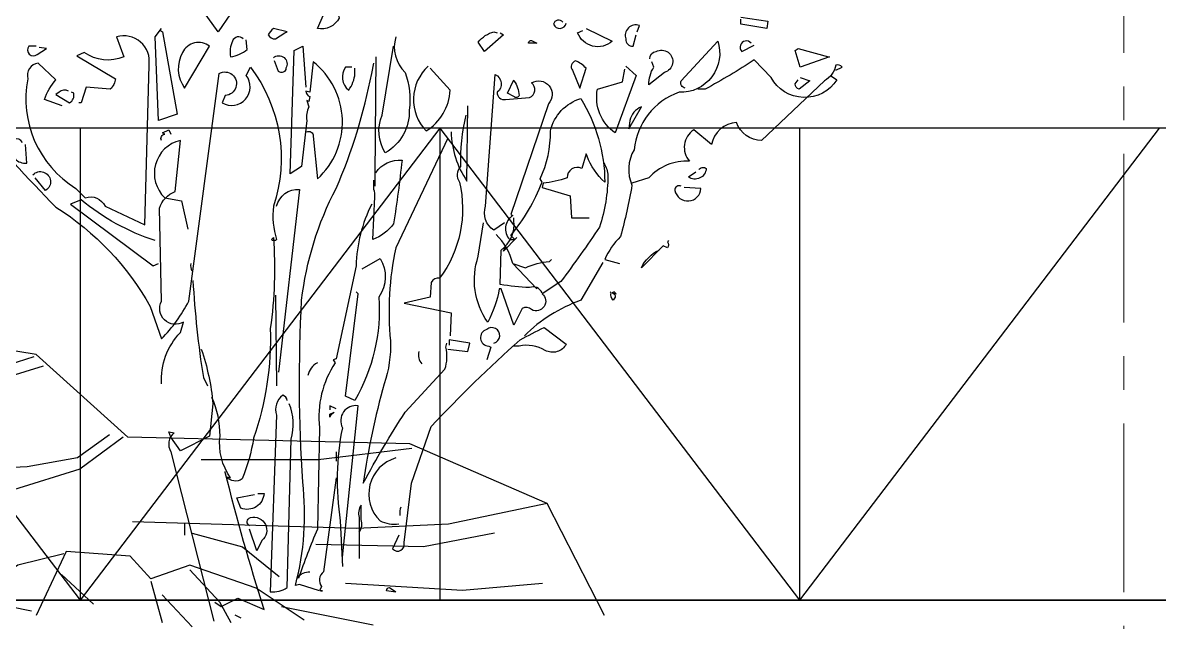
# Model space of a CAD drawing. Header units: millimetres. Extents: x -100356 to 314685, y 446 to 1273965.
# Drawn here: x 113600 to 116127, y 246337 to 247671 of the extents above; entities that cross this region are included whole.
import ezdxf
from ezdxf.xclip import XClip

# ---------------------------------------------------------------- set-up
doc = ezdxf.new("R2010")
doc.units = ezdxf.units.MM
doc.header["$XCLIPFRAME"] = 2
doc.linetypes.add('section$0$CENTER', pattern=[2, 1.25, -0.25, 0.25, -0.25])
for name, color, linetype, lineweight in [('@ color hatch', 7, 'Continuous', 13), ('section$0$A-_FLORLEVL_E', 7, 'Continuous', 5), ('section$0$NKC_TRUC', 8, 'section$0$CENTER', 13)]:
    doc.layers.add(name, color=color, linetype=linetype, lineweight=lineweight)
for name, color, linetype in [('section$0$FIN', 3, 'Continuous'), ('section$0$KEN', 4, 'Continuous'), ('section$0$NAM', 3, 'Continuous'), ('section$0$STR', 7, 'Continuous'), ('section$0$植栽2', 74, 'Continuous')]:
    doc.layers.add(name, color=color, linetype=linetype)

# ---------------------------------------------------------------- blocks, each defined once
blk = doc.blocks.new('section$0$grid section')
at = {"layer": 'section$0$NKC_TRUC', "ltscale": 300}
blk.add_line((-141943.9, 81800), (0, 81800), dxfattribs=at)
blk = doc.blocks.new('section$0$ROOM 01')
at = {"layer": 'section$0$FIN'}
blk.add_line((47160.1, 243860.4, 0), (25771.7, 243860.4, 0), dxfattribs=at)
blk = doc.blocks.new('section$0$LANG CAN')
at = {"layer": 'section$0$KEN'}
for p, q in [((252141.8, 97961.6, 0), (237391.7, 97961.6, 0)), ((252141.8, 96911.5), (237391.7, 96911.5))]:
    blk.add_line(p, q, dxfattribs=at)
at = {"layer": 'section$0$NAM'}
for p, q in [((247091.7, 97961.6, 0), (247891.7, 96911.5)), ((248691.7, 97961.6, 0), (247891.7, 96911.5)), ((247891.7, 97961.6, 0), (247891.7, 96911.5)), ((248691.7, 97961.6, 0), (249491.7, 96911.5)), ((248691.7, 97961.6, 0), (248691.7, 96911.5)), ((250291.7, 97961.6, 0), (249491.7, 96911.5)), ((249491.7, 97961.6, 0), (249491.7, 96911.5))]:
    blk.add_line(p, q, dxfattribs=at)
blk = doc.blocks.new('section$0$A$C2DFA36FA')
for points in [[(0, 18.2), (91, 196.4), (309.3, 290.9), (756.9, 301.8), (902.5, 432.8), (1055.3, 458.2), (1120.8, 607.3), (1219.1, 647.3), (1361, 611), (1397.4, 472.8), (1462.9, 440), (1524.8, 280), (1601.2, 170.9), (1604.8, 14.5)], [(1222.7, 636.4), (1266.4, 600), (1321, 592.8)], [(1128.1, 600), (1190, 578.2), (1226.4, 567.3)], [(1113.6, 585.5), (1175.4, 567.3)], [(1197.3, 560), (1302.8, 552.8)], [(1193.6, 556.4), (1146.3, 512.8), (1135.4, 480)], [(1368.3, 534.6), (1328.3, 523.7), (1266.4, 523.7)], [(1077.2, 461.9), (1146.3, 450.9)], [(1390.1, 469.1), (1335.5, 454.6), (1208.2, 450.9)], [(1452, 440), (1401, 429.1), (1273.7, 418.2)], [(906.1, 429.1), (986.2, 403.7), (1113.6, 381.8), (1197.3, 381.8)], [(1462.9, 429.1), (1397.4, 410.9), (1277.3, 400)], [(891.6, 414.6), (949.8, 396.4), (1033.5, 385.5)], [(1255.5, 378.2), (1182.7, 327.3), (1124.5, 218.2)], [(764.2, 301.8), (833.3, 250.9), (938.9, 218.2), (1106.3, 221.8)], [(786, 305.5), (837, 269.1), (917, 254.6), (993.5, 250.9)], [(305.7, 283.7), (454.9, 265.5), (640.5, 265.5)], [(1255.5, 254.6), (1215.4, 221.8)], [(1415.6, 232.7), (1182.7, 185.5), (1091.7, 90.9)], [(91, 196.4), (91, 196.4)], [(91, 196.4), (247.5, 163.6), (393, 156.4), (749.6, 167.3)], [(1124.5, 189.1), (1059, 87.3)], [(1593.9, 167.3), (1502.9, 105.5), (1331.9, 101.8)], [(174.7, 149.1), (287.5, 127.3), (458.5, 130.9)], [(655, 149.1), (575, 127.3), (516.7, 80)], [(1175.4, 152.7), (1088.1, 61.8), (909.8, 25.5)], [(1593.9, 130.9), (1535.7, 98.2), (1426.5, 83.6)], [(476.7, 10.9), (553.1, 61.8), (658.7, 98.2), (720.5, 76.4), (753.3, 112.7), (855.2, 120), (902.5, 18.2)], [(858.8, 116.4), (931.6, 98.2), (997.1, 54.5)], [(658.7, 90.9), (611.4, 40), (593.2, 7.3)], [(720.5, 72.7), (702.3, 7.3)], [(862.5, 83.6), (811.5, 36.4)], [(1313.7, 83.6), (1200.9, 18.2)], [(98.3, 69.1), (225.6, 58.2), (411.2, 69.1)], [(1302.8, 54.5), (1255.5, 21.8)], [(702.3, 50.9), (655, 0)], [(513.1, 32.7), (367.5, 3.6)], [(942.5, 25.5), (1077.2, 25.5)]]:
    blk.add_lwpolyline(points)
blk = doc.blocks.new('section$0$A$C07C5541A')
for points in [[(1574.4, 1011.4, 0.449051), (1559.4, 1011.4, 0.291199), (1549.4, 1003.1, -0.477066), (1547.8, 964.9), (1567.7, 936.6), (1597.6, 978.2, -0.062256), (1581, 988.1, 0.162277), (1586, 1006.4), (1579.3, 1009.7)], [(1390, 966.5, 0.523941), (1375.1, 958.2, 0.332581), (1409.9, 941.6), (1400, 963.2)], [(901.8, 936.6), (898.4, 946.6, -0.618027), (920, 925, -0.428558), (908.4, 913.4), (903.4, 931.7)], [(983.1, 941.6), (941.6, 921.7, 0.536621), (996.4, 935), (988.1, 938.3)], [(1019.7, 951.6, -0.659393), (1034.6, 948.3, -0.746674), (1014.7, 949.9)], [(1461.4, 935), (1458.1, 936.6), (1479.7, 941.6, -0.099014), (1488, 931.7, -0.276978), (1476.4, 925), (1461.4, 935)], [(720.8, 918.4, -1.013779), (735.7, 905.1), (715.8, 915.1)], [(825.4, 847, 0.5), (832, 858.6), (773.9, 921.7, 0.527451), (835.3, 840.3, -0.289047), (906.8, 749, -0.238373), (910.1, 692.5, 0.023788), (928.3, 611.1, -0.09346), (953.3, 574.6), (930, 568)], [(1062.9, 918.4), (1074.5, 918.4, 0.618027), (1067.8, 921.7), (1061.2, 918.4), (1062.9, 918.4)], [(1119.3, 935), (1114.3, 931.7), (1144.2, 905.1), (1154.2, 920, 0.158264), (1129.3, 936.6), (1124.3, 935)], [(1285.4, 928.3, -0.276978), (1270.4, 871.9, 0.116058), (1263.8, 812.1, 0.276978), (1302, 744, 0.248367), (1307, 803.8), (1288.7, 913.4)], [(1527.9, 925, -0.582718), (1544.5, 921.7, -0.162277), (1547.8, 896.8, -0.149368), (1521.2, 908.4), (1522.9, 923.4)], [(1815.2, 818.7), (1843.4, 828.7, 0.096542), (1825.1, 860.3), (1853.4, 886.8, -0.431534), (1870, 861.9, -0.311569), (1793.6, 687.5), (1778.6, 672.6, 0.380188), (1747.1, 659.3), (1684, 629.4), (1677.3, 883.5, -0.551483), (1728.8, 928.3), (1717.2, 896.8, 0.260452), (1780.3, 903.4), (1791.9, 898.4), (1730.5, 861.9, 0.173203), (1738.8, 845.3), (1777, 848.6), (1785.3, 823.7), (1788.6, 823.7)], [(881.8, 893.5, 0.4142), (871.9, 905.1, 1.122009), (858.6, 871.9), (883.5, 851.9, 0.147995), (875.2, 880.2), (878.5, 888.5)], [(1426.6, 777.2, 0.618027), (1416.6, 770.6), (1409.9, 702.5, -0.463791), (1416.6, 888.5), (1421.6, 840.3), (1428.2, 842, -0.343094), (1421.6, 833.7), (1423.2, 825.4), (1426.6, 827), (1423.2, 817.1, -0.162277), (1426.6, 795.5), (1434.9, 722.4), (1453.1, 710.8), (1446.5, 906.8), (1433.2, 913.4), (1428.2, 848.6)], [(1620.9, 847), (1581, 913.4, -0.472687), (1624.2, 903.4, -0.293182), (1620.9, 847)], [(1856.7, 913.4), (1868.3, 913.4, -0.882782), (1855, 900.1), (1840.1, 910.1), (1851.7, 911.7)], [(594.5, 866.9), (584.6, 860.3, 0.571198), (689.2, 863.6), (715.8, 891.8, 0.022064), (793.8, 845.3), (805.4, 845.3)], [(993.1, 847), (983.1, 878.5, -0.116058), (999.8, 890.1, -0.535172), (1004.7, 875.2), (993.1, 847)], [(1380.1, 227.5), (1400, 78.1, -0.4142), (1403.3, 54.8), (1406.6, 48.2), (1438.2, 58.1), (1444.8, 56.5, -0.094177), (1433.2, 220.9, 0.02861), (1434.9, 509.8, 0.09137), (1380.1, 687.5, -0.054916), (1323.6, 870.2), (1320.3, 886.8)], [(1479.7, 895.1, 0.855362), (1459.8, 878.5, 0.663971), (1471.4, 873.5), (1478, 890.1)], [(586.2, 875.2), (576.3, 880.2, -0.302765), (586.2, 883.5, 0.236053), (604.5, 858.6), (704.1, 763.9, 0.329605), (744, 792.2, -0.336868), (783.9, 757.3), (812.1, 780.5, -0.455032), (818.7, 730.7, -0.229477), (883.5, 704.1), (910.1, 695.8)], [(920, 881.8), (903.4, 866.9), (936.6, 775.6, 0.299255), (964.9, 845.3), (925, 856.9), (921.7, 876.9)], [(1112.7, 632.7), (1129.3, 621.1, 0.350769), (1142.6, 659.3), (1127.6, 868.6, 0.587067), (1124.3, 840.3, -0.463791), (1111, 828.7), (1072.8, 832, -0.562729), (1069.5, 855.3, 0.882782), (1042.9, 822.1), (1102.7, 646), (1099.4, 644.4, -0.475967), (1104.4, 606.2), (1096.1, 606.2), (1102.7, 612.8, -0.083969), (1052.9, 697.5), (1056.2, 702.5, -0.116058), (1039.6, 778.9, 0.267624), (991.4, 830.4, 0.137894), (953.3, 697.5, 0.119873), (981.5, 739), (983.1, 742.3), (989.8, 719.1, -0.588394), (1013, 704.1, 0.050583), (1051.2, 695.8), (1052.9, 689.2), (1008.1, 675.9), (1006.4, 641), (978.2, 641)], [(1233.9, 881.8, -0.418976), (1237.2, 778.9, -0.25), (1199, 843.6), (1230.6, 878.5)], [(1355.1, 880.2), (1365.1, 880.2, -0.402649), (1360.1, 843.6, -0.137939), (1350.2, 870.2), (1350.2, 878.5)], [(1956.3, 800.5, -0.016876), (1825.1, 657.6, 0.125793), (1675.7, 499.9), (1657.4, 448.4, -0.073212), (1614.2, 508.2), (1566.1, 870.2, 1.260193), (1556.1, 835.3), (1561.1, 823.7, -0.835312), (1522.9, 866.9), (1516.2, 880.2, 0.248169), (1479.7, 659.3, -0.105927), (1474.7, 606.2, 0.4142), (1483, 606.2), (1479.7, 609.5, 0.054428), (1484.7, 465, 0.091705), (1511.3, 290.6, 0.064667), (1529.5, 225.9, 0.401794), (1554.4, 229.2), (1547.8, 227.5, 0.188629), (1564.4, 293.9, -0.108856), (1577.7, 355.4)], [(642.7, 863.6), (627.8, 858.6), (644.4, 845.3, 0.343094), (651, 853.6), (646, 860.3)], [(1097.7, 858.6, 0.15036), (1089.4, 835.3, 0.618027), (1097.7, 833.7), (1107.7, 838.7), (1097.7, 860.3)], [(1805.2, 842, -0.323349), (1820.1, 840.3), (1825.1, 837), (1803.5, 823.7, -0.350769), (1796.9, 838.7), (1800.2, 840.3)], [(895.1, 817.1, -0.248367), (913.4, 795.5), (915.1, 782.2), (895.1, 817.1)], [(1197.4, 777.2, -0.141403), (1172.5, 699.2), (1170.8, 818.7)], [(1174.1, 803.8, -0.066971), (1182.4, 722.4, -0.355026), (1184.1, 697.5, 0.219345), (1215.6, 544.7, -0.350769), (1228.9, 538.1), (1230.6, 514.8), (1272.1, 504.9), (1197.4, 489.9), (1199, 453.4)], [(1657.4, 763.9, 0.535172), (1652.4, 773.9), (1655.7, 775.6), (1645.8, 780.5), (1642.5, 773.9)], [(1202.4, 767.3), (1285.4, 592.9, -0.077789), (1293.7, 445.1, 0.092148), (1303.7, 377, -0.033997), (1336.9, 219.2, 0.021851), (1270.4, 332.1), (1207.3, 400.2, -0.142853), (1205.7, 435.1), (1204, 441.8)], [(1657.4, 377, 0.211075), (1627.5, 458.4), (1622.5, 475, 0.756256), (1657.4, 508.2), (1660.7, 656, 0.230438), (1635.8, 682.6), (1627.5, 763.9, -0.591263), (1652.4, 672.6), (1625.8, 667.6), (1615.9, 622.8)], [(1878.3, 760.6, -0.900253), (1898.2, 752.3, -0.420135), (1871.6, 727.4), (1873.3, 757.3)], [(954.9, 727.4, 0.15036), (948.3, 707.5, 0.07634), (961.6, 626.1, 0.012756), (1023, 539.7), (1052.9, 519.8, 0.923187), (1069.5, 494.9, -0.323349), (1084.4, 496.6), (1097.7, 470), (1117.7, 528.1), (1121, 528.1, 0.083908), (1139.3, 475, 0.240036), (1154.2, 579.6), (1145.9, 632.7)], [(1316.9, 712.4, 0.277878), (1275.4, 732.4, 0.010635), (1288.7, 631.1, 0.143997), (1321.9, 606.2), (1318.6, 674.3, -0.123093), (1320.3, 685.9), (1320.3, 700.8)], [(803.8, 717.4, 0.442368), (792.2, 719.1, 0.594986), (820.4, 705.8), (808.8, 714.1)], [(1861.7, 709.1, 1.156067), (1841.7, 684.2), (1858.3, 704.1)], [(832, 690.9, -0.618027), (842, 684.2, -0.878021), (800.5, 687.5), (827, 689.2)], [(1474.7, 659.3, 0.367569), (1438.2, 685.9), (1471.4, 395.3)], [(1667.4, 604.5, 0.093567), (1785.3, 669.3), (1801.9, 662.6), (1670.7, 564.6), (1662.4, 568)], [(1323.6, 662.6, -0.10759), (1348.5, 564.6), (1380.1, 416.8), (1385, 415.2), (1381.7, 410.2, -0.174988), (1406.6, 307.2), (1409.9, 146.1, -0.015854), (1439.8, 68.1), (1441.5, 69.8, 0.201935), (1421.6, 78.1)], [(1052.9, 521.5, -0.4142), (1072.8, 529.8, 0.027893), (1119.3, 534.8), (1117.7, 589.6, -0.2677), (1097.7, 636.1), (1097.7, 641)], [(1061.2, 528.1), (1099.4, 568, -0.13356), (1126, 614.5)], [(851.9, 604.5), (853.6, 602.8, 0.333328), (853.6, 592.9), (860.3, 596.2), (895.1, 561.3, 0.176468), (866.9, 589.6)], [(956.6, 569.6), (991.4, 509.8, -0.106552), (1081.1, 453.4)], [(1099.4, 568), (1079.5, 561.3, 0.092056), (1041.3, 571.3), (1037.9, 574.6)], [(1338.5, 559.7), (1310.3, 576.3, 0.296677), (1312, 514.8, 0.146057), (1350.2, 350.4), (1365.1, 357.1), (1345.2, 519.8), (1348.5, 523.1)], [(1610.9, 568, -0.162277), (1609.2, 556.3)], [(1607.6, 541.4, -0.024704), (1591, 386.9), (1584.3, 373.7)], [(941.6, 521.5, 0.4142), (936.6, 514.8), (940, 509.8, 0.236053), (943.3, 521.5), (944.9, 523.1), (943.3, 521.5)], [(1280.4, 136.2), (1290.4, 114.6, -0.787338), (1272.1, 124.6), (1260.5, 219.2), (1228.9, 308.9, 0.024963), (1087.8, 446.7, 0.017838), (1049.6, 466.7), (1014.7, 440.1, 0.42395), (1047.9, 430.1, -0.192581), (1089.4, 436.8), (1099.4, 436.8)], [(1129.3, 441.8, -1.246613), (1140.9, 463.3, -0.867294), (1137.6, 436.8), (1134.3, 435.1), (1140.9, 415.2)], [(1248.9, 428.5, -0.236053), (1243.9, 408.5)], [(1594.3, 431.8, 0.063034), (1576, 345.4), (1581, 293.9), (1627.5, 270.7), (1642.5, 292.3), (1645.8, 300.6), (1637.5, 298.9, -0.379684), (1642.5, 269), (1574.4, 0)], [(1409.9, 410.2, -0.240036), (1424.9, 390.3)], [(1458.1, 350.4, -0.343094), (1464.8, 358.7, -0.333328), (1474.7, 327.2), (1484.7, 46.5, -0.184021), (1458.1, 53.1), (1451.5, 289, -0.173203), (1454.8, 345.4)], [(1370.1, 101.3), (1345.2, 342.1, -0.61264), (1370.1, 307.2, -0.090683), (1373.4, 159.4), (1370.1, 86.4)], [(1285.4, 259.1, -0.573349), (1310.3, 159.4, -0.162277), (1280.4, 154.4)], [(1572.7, 29.9), (1562.7, 23.3), (1536.2, 36.5), (1494.6, 18.3, 0.015228), (1556.1, 235.8), (1556.1, 237.5)], [(1504.6, 202.6), (1494.6, 202.6, 0.512894), (1531.2, 179.4), (1537.8, 196), (1509.6, 200.9)], [(1277.1, 181, -0.162277), (1278.8, 169.4), (1278.8, 167.7)], [(1343.5, 141.2, -0.236053), (1340.2, 161.1), (1340.2, 184.3, -0.236053), (1343.5, 164.4), (1343.5, 99.6)], [(1517.9, 151.1, 0.618027), (1516.2, 164.4, 0.801453), (1498, 127.9), (1506.3, 111.3), (1517.9, 146.1)], [(1288.7, 46.5), (1300.3, 48.2, 0.333328), (1295.4, 53.1), (1285.4, 46.5), (1288.7, 46.5)]]:
    blk.add_lwpolyline(points, format="xyb")
for points in [[(737.4, 959.9), (694.2, 953.3), (695.8, 941.6), (737.4, 948.3), (737.4, 956.6)], [(1659.1, 938.3), (1655.7, 936.6), (1632.5, 805.4), (1662.4, 795.5), (1667.4, 928.3), (1657.4, 941.6)], [(597.9, 896.8), (596.2, 896.8), (642.7, 880.2), (651, 906.8), (646, 910.1), (597.9, 896.8)], [(1316.9, 896.8), (1318.6, 707.5), (1318.6, 690.9)], [(1092.8, 609.5), (1114.3, 587.9), (1111, 594.5), (1109.4, 591.2), (1109.4, 592.9)], [(941.6, 521.5), (935, 519.8), (938.3, 523.1), (941.6, 521.5)], [(1476.4, 518.1), (1474.7, 373.7)], [(1202.4, 431.8), (1170.8, 428.5), (1167.5, 441.8), (1200.7, 446.7), (1200.7, 438.4)], [(1380.1, 337.1), (1390, 342.1), (1390, 335.5)], [(1388.4, 327.2), (1390, 323.8), (1390, 328.8), (1383.4, 332.1), (1388.4, 327.2)], [(1380.1, 269), (1380.1, 254.1)], [(1620.9, 154.4), (1620.9, 136.2)], [(1405, 48.2), (1401.6, 48.2), (1405, 48.2)], [(1541.1, 10), (1531.2, 5)]]:
    blk.add_lwpolyline(points)
blk = doc.blocks.new('section')
at = {"layer": 'section$0$NKC_TRUC', "ltscale": 300}
blk.add_line((265910.7, 95993.2), (265910.7, -15127.4), dxfattribs=at)
at = {"layer": 'section$0$A-_FLORLEVL_E'}
blk.add_blockref('section$0$grid section', (298304.7, 0), dxfattribs=at)
at = {"layer": 'section$0$STR'}
ref = blk.add_blockref('section$0$LANG CAN', (15697.8, -15111.5, 0), dxfattribs=at)
XClip(ref).set_block_clipping_path([(237061.5799752049, 96911.4611512683), (252691.9038114355, 98539.435441827)])
blk.add_blockref('section$0$ROOM 01', (234654.7, -162060.4), dxfattribs=at)
at = {"layer": 'section$0$植栽2', "xscale": -1.4, "yscale": 1.4, "zscale": 1.4}
for name, p in [('section$0$A$C07C5541A', (266091.1, 81753.7, 0)), ('section$0$A$C2DFA36FA', (264755.6, 81740.4, 0))]:
    blk.add_blockref(name, p, dxfattribs=at)

msp = doc.modelspace()

# ---------------------------------------------------------------- block references
at = {"layer": '@ color hatch', "ltscale": 0.5}
ref = msp.add_blockref('section', (-149862.3, 164586), dxfattribs=at)
XClip(ref).set_block_clipping_path([(169394.0948857647, -24157.8838648469), (313883.7615168951, 101394.6180912155)])

doc.saveas('drawing.dxf')
